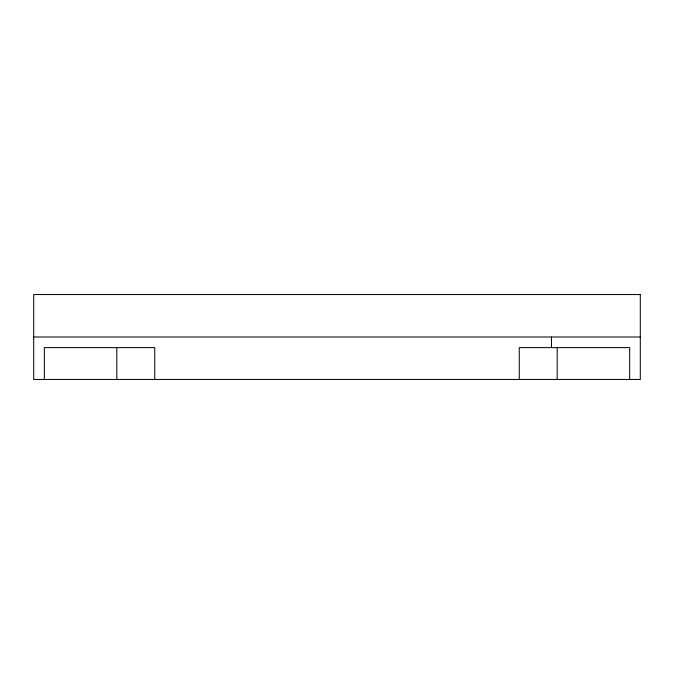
<?xml version="1.0" encoding="UTF-8"?>
<svg xmlns="http://www.w3.org/2000/svg" width="674" height="674" viewBox="0 0 674 674"><rect width="100%" height="100%" fill="white"/><g stroke="black" fill="none" stroke-linecap="round" stroke-linejoin="round"><path stroke-width="1.01" d="M33.7 337L640.3 337M629.668 379.454L629.668 347.616L519.266 347.616L519.266 379.454M557.187 347.616L557.187 379.454M551.467 337L551.467 347.616M154.734 379.454L154.734 347.616L44.332 347.616L44.332 379.454M116.813 347.616L116.813 379.454M640.3 294.546L33.7 294.546L33.7 379.454L640.3 379.454L640.3 294.546"/></g></svg>
